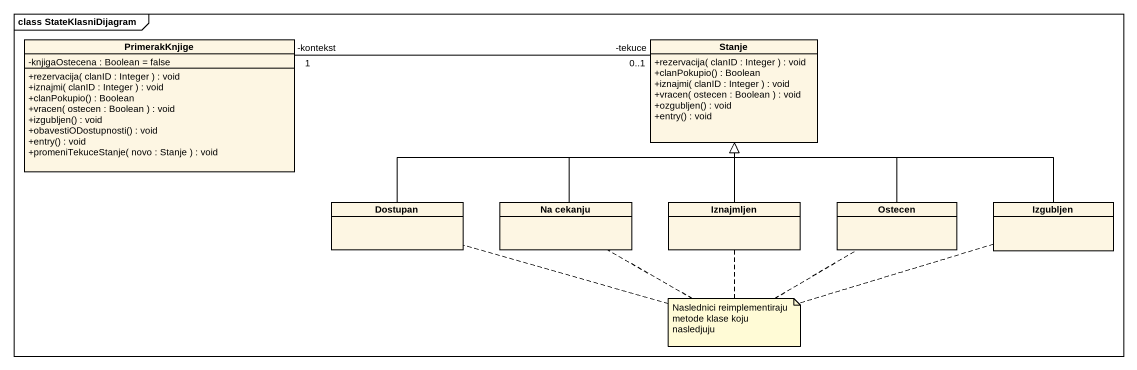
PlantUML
@startuml
mainframe class StateKlasniDijagram
hide circle
hide empty members
skinparam classAttributeIconSize 0
class PrimerakKnjige {
  -knjigaOstecena : Boolean = false
  +rezervacija( clanID : Integer ) : void
  +iznajmi( clanID : Integer ) : void
  +clanPokupio() : Boolean
  +vracen( ostecen : Boolean ) : void
  +izgubljen() : void
  +obavestiODostupnosti() : void
  +entry() : void
  +promeniTekuceStanje( novo : Stanje ) : void
}
class Stanje {
  +rezervacija( clanID : Integer ) : void
  +clanPokupio() : Boolean
  +iznajmi( clanID : Integer ) : void
  +vracen( ostecen : Boolean ) : void
  +ozgubljen() : void
  +entry() : void
}
class Dostupan
class "Na cekanju" as Na_cekanju
class Iznajmljen
class Ostecen
class Izgubljen
PrimerakKnjige "-kontekst\n1" -right- "-tekuce\n0..1" Stanje
Dostupan -right-|> Stanje
Na_cekanju -up-|> Stanje
Iznajmljen -up-|> Stanje
Ostecen -up-|> Stanje
Izgubljen -left-|> Stanje
note as N1
  Naslednici reimplementiraju metode klase koju nasledjuju
end note
N1 .. Dostupan
N1 .. Ostecen
N1 .. Na_cekanju
N1 .. Iznajmljen
N1 .. Izgubljen
@enduml
